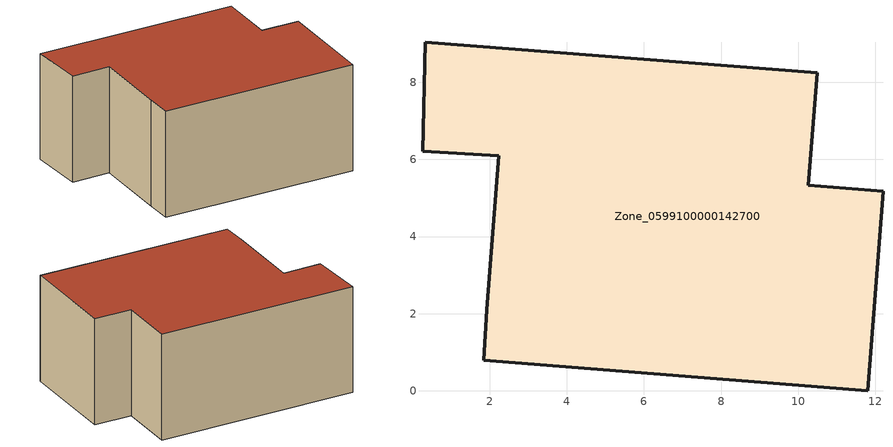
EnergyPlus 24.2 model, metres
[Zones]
Zone_0599100000142700
 floor ground (C_G): 0.33,9.04 10.49,8.25 10.26,5.33 12.2,5.18 11.8,0 1.85,0.79 1.93,2.1 2.24,6.09 0.26,6.21 z7.49
 wall outside (C_F): 10.26,5.33 10.49,8.25 0.33,9.04 0.26,6.21 2.24,6.09 1.93,2.1 1.85,0.79 11.8,0 12.2,5.18 10.26,5.33 z7.49:12.99
 roof outside (C_R): 10.49,8.25 0.33,9.04 0.26,6.21 2.24,6.09 1.93,2.1 1.85,0.79 11.8,0 12.2,5.18 10.26,5.33 z12.99
[BUILDING]
Pand.0599100000142700: North Axis=0; Terrain=City; Loads Convergence Tolerance Value=0.04; Temperature Convergence Tolerance Value=0.4; Solar Distribution=FullExterior; Maximum Number of Warmup Days=25; Minimum Number of Warmup Days=1
[Site:Location]
Rotterdam.The.Hague.AP_ZH_NLD Design_Conditions: Latitude=51.96; Longitude=4.45; Time Zone=1; Elevation=-4.5
[SITE:GROUNDTEMPERATURE:BUILDINGSURFACE]
18, 18, 18, 18, 18, 18, 18, 18, 18, 18, 18, 18
[MATERIAL] Thermal Absorptance=0.9; Solar Absorptance=0.7; Visible Absorptance=0.7
Name | Roughness | Thickness | Conductivity | Density | Specific Heat
G.TC.1946-1964 | MediumSmooth | 0.15 | 1 | 540 | 1210
F.TC.1946-1964 | Rough | 0.3 | 0.857143 | 1920 | 840
R.TC.1946-1964 | MediumRough | 0.2 | 0.235294 | 1500 | 1000
[CONSTRUCTION]
C_G: G.TC.1946-1964
C_F: F.TC.1946-1964
C_R: R.TC.1946-1964
[ZONE]
Zone_0599100000142700: Type=1; Multiplier=1; Ceiling Height=Autocalculate; Volume=Autocalculate; Floor Area=autocalculate; Part of Total Floor Area=Yes
[ZONEINFILTRATION:DESIGNFLOWRATE]
Infil_Zone_0599100000142700: Zone or ZoneList or Space or SpaceList=Zone_0599100000142700; Schedule=AlwaysOn; Design Flow Rate Calculation Method=Flow/Area; Flow Rate per Floor Area=0.003; Constant Term Coefficient=1; Temperature Term Coefficient=0; Velocity Term Coefficient=0; Velocity Squared Term Coefficient=0
[HVACTEMPLATE:ZONE:IDEALLOADSAIRSYSTEM]
Zone_0599100000142700: Maximum Heating Supply Air Temperature=50; Minimum Cooling Supply Air Temperature=13; Maximum Heating Supply Air Humidity Ratio=0.0156; Minimum Cooling Supply Air Humidity Ratio=0.0077; Heating Limit=NoLimit; Cooling Limit=NoLimit; Dehumidification Control Type=ConstantSensibleHeatRatio; Cooling Sensible Heat Ratio=0.7; Dehumidification Setpoint=60; Humidification Control Type=None; Humidification Setpoint=30; Outdoor Air Method=None; Outdoor Air Flow Rate per Person=0.00944; Outdoor Air Flow Rate per Zone Floor Area=0; Outdoor Air Flow Rate per Zone=0; Demand Controlled Ventilation Type=None; Outdoor Air Economizer Type=NoEconomizer; Heat Recovery Type=None; Sensible Heat Recovery Effectiveness=0.7; Latent Heat Recovery Effectiveness=0.65
[ZONECONTROL:THERMOSTAT]
ThermostatControl_Zone_0599100000142700: Zone or ZoneList=Zone_0599100000142700; Control Type Schedule=DualSetpointControlType; Control 1=Thermostat_Zone_0599100000142700; Temperature Difference Between Cutout And Setpoint=0
[THERMOSTATSETPOINT:DUALSETPOINT]
Thermostat_Zone_0599100000142700: Heating Setpoint Temperature Schedule=HeatingSetpoint_Zone_0599100000142700; Cooling Setpoint Temperature Schedule=CoolingSetpoint_Zone_0599100000142700
[SCHEDULE:COMPACT]
HeatingSetpoint_Zone_0599100000142700: Through: 12/31, For: AllDays, Until: 24:00, 21
CoolingSetpoint_Zone_0599100000142700: Through: 12/31, For: AllDays, Until: 24:00, 24
DualSetpointControlType: Through: 12/31, For: AllDays, Until: 24:00, 4
AlwaysOn: Through: 12/31, For: AllDays, Until: 24:00, 1
